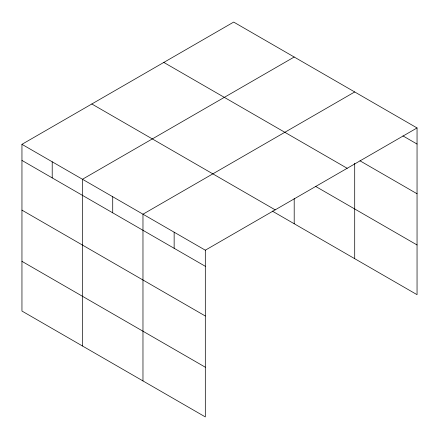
<?xml version="1.0" encoding="UTF-8"?>
<svg xmlns="http://www.w3.org/2000/svg" width="439" height="439" viewBox="0 0 439 439"><rect width="100%" height="100%" fill="white"/><g stroke="black" fill="none" stroke-linecap="round" stroke-linejoin="round"><path stroke-width="0.66" d="M417.05 127.952L233.685 22.082L21.95 144.327L21.95 311.048L205.315 416.918L205.315 250.192L417.05 127.952L417.05 294.673L272.246 211.071M294.196 57.021L82.461 179.26L82.461 345.987M354.707 91.954L142.971 214.199L142.971 380.92M402.936 135.898L417.05 144.052M359.996 160.817L417.05 193.758M163.813 62.426L347.178 168.291M315.553 186.366L417.05 244.967M91.822 103.988L275.187 209.853M21.95 144.327L205.315 250.192M21.95 160.427L205.315 266.292M21.95 210.133L205.315 315.998M21.95 261.342L205.315 367.213M354.707 163.226L354.707 258.681M294.196 198.549L294.196 223.742M174.146 232.193L174.146 248.293M112.719 196.732L112.719 212.833M52.208 161.793L52.208 177.894"/></g></svg>
